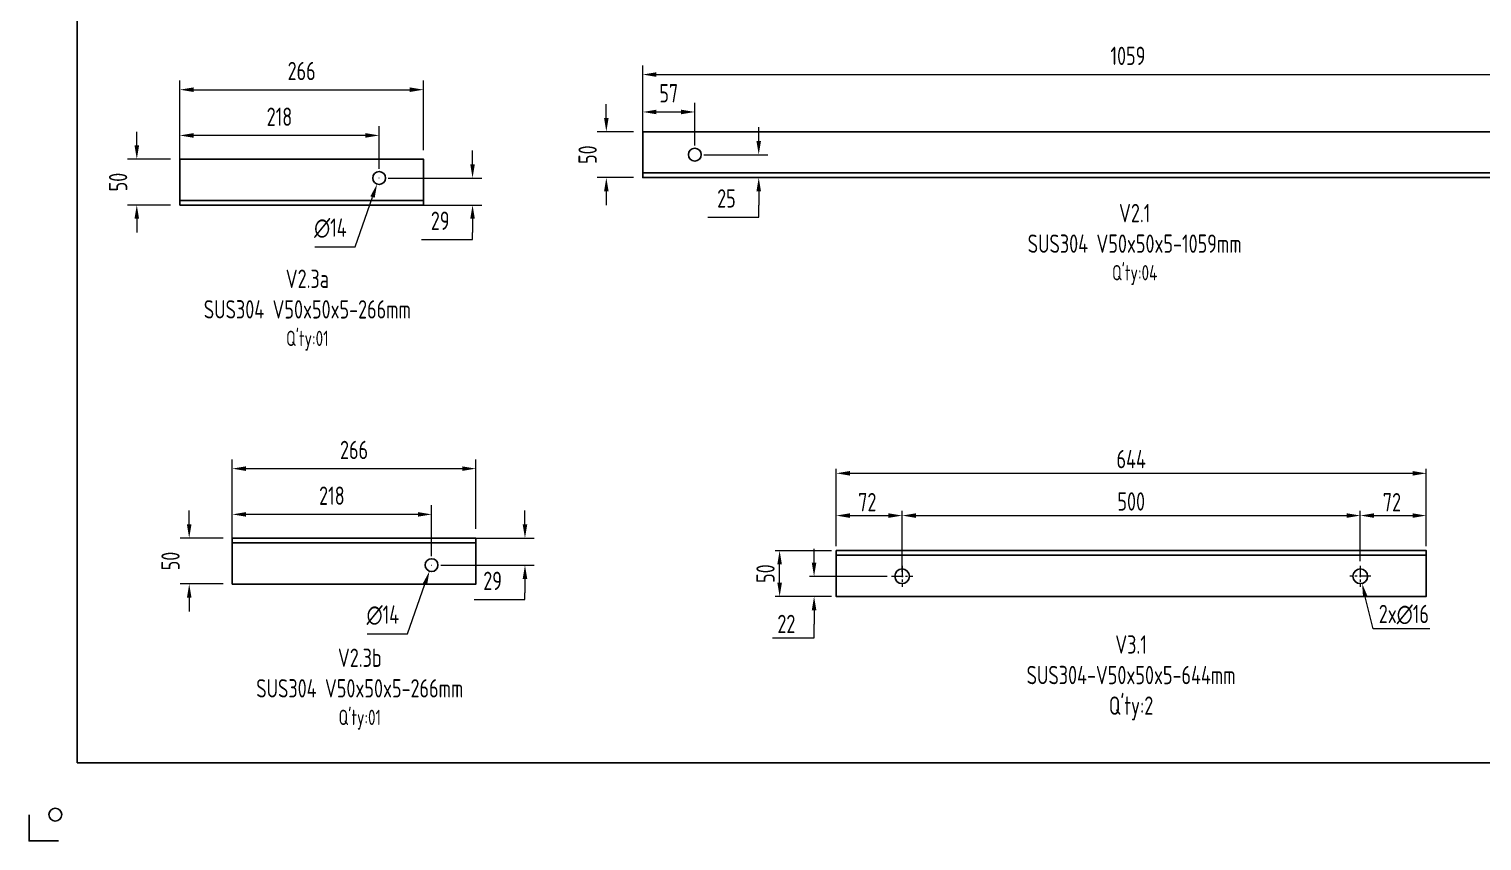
# Model space of a CAD drawing. Header units: millimetres. Extents: x -46397 to 283259, y -8690 to 23983.
# Drawn here: x 248342 to 249928, y -2373 to -1487 of the extents above; entities that cross this region are included whole.
import ezdxf

# ---------------------------------------------------------------- set-up
doc = ezdxf.new("R2010")
doc.units = ezdxf.units.MM
doc.linetypes.add('CENTER', pattern=[2, 1.25, -0.25, 0.25, -0.25])
doc.layers.get('Defpoints').update_dxf_attribs({"lineweight": 0})
for name, color, linetype, lineweight in [('CHUAN DUONG TAM', 1, 'CENTER', 0), ('Dtext', 255, 'Continuous', 20), ('DUONGCHINH', 7, 'Continuous', 25), ('PHANTOM 2', 8, 'Continuous', 0)]:
    doc.layers.add(name, color=color, linetype=linetype, lineweight=lineweight)
doc.layers.add('DIM', color=8, linetype='Continuous')
doc.styles.add('Chu va so', font='arial.ttf')
doc.styles.add('GHI CHÚ 1', font='isocp_IV25.ttf', dxfattribs={"width": 0.8})
doc.styles.get("Standard").update_dxf_attribs({"font": 'isocp.shx', "width": 0.8})
doc.styles.add('TCVN', font='arial.ttf')
doc.dimstyles.new('1-30SCALE', dxfattribs={"dimtxt": 75, "dimasz": 75, "dimexe": 37.5, "dimexo": 30, "dimgap": 30, "dimtad": 1, "dimtoh": 1, "dimdec": 0, "dimdsep": 46, "dimtxsty": 'GHI CHÚ 1', "dimcen": 0.09, "dimclrd": 256, "dimclre": 256, "dimclrt": 2, "dimadec": 0, "dimazin": 0, "dimtfac": 1, "dimtdec": 0, "dimtofl": 0, "dimtmove": 0, "dimatfit": 3, "dimfxl": 1, "dimlwd": 0, "dimlwe": 0, "dimarcsym": 0})

# ---------------------------------------------------------------- blocks, each defined once
blk = doc.blocks.new('*D1306')
at = {"layer": 'Defpoints', "color": 0, "transparency": 16777216}
for p in [(250070.9, -1536.5), (249011.9, -1643.9), (250070.9, -1643.9)]:
    blk.add_point(p, dxfattribs=at)
at = {"layer": 'DIM', "linetype": 'Continuous', "lineweight": 0, "transparency": 16777216}
for p, q in [((249011.9, -1633.9), (249011.9, -1526.5)), ((249026.9, -1536.5), (250055.9, -1536.5)), ((250070.9, -1633.9), (250070.9, -1526.5))]:
    blk.add_line(p, q, dxfattribs=at)
at = {"layer": 'DIM', "transparency": 16777216}
for points in [[(249026.9, -1534), (249026.9, -1539), (249011.9, -1536.5)], [(250055.9, -1534), (250055.9, -1539), (250070.9, -1536.5)]]:
    blk.add_solid(points, dxfattribs=at)
at = {"layer": 'DIM', "color": 2, "transparency": 16777216, "insert": (249541.4, -1516.1), "char_height": 20, "attachment_point": 5, "style": 'GHI CHÚ 1'}
blk.add_mtext('1059', dxfattribs=at)
blk = doc.blocks.new('*D1307')
at = {"layer": 'Defpoints', "color": 0, "transparency": 16777216}
for p in [(248972.2, -1598.9), (249011.9, -1598.9), (249011.9, -1648.9)]:
    blk.add_point(p, dxfattribs=at)
at = {"layer": 'DIM', "linetype": 'Continuous', "lineweight": 0, "transparency": 16777216}
for p, q in [((248972.2, -1583.9), (248972.2, -1568.9)), ((249001.9, -1598.9), (248962.2, -1598.9)), ((249001.9, -1648.9), (248962.2, -1648.9)), ((248972.2, -1663.9), (248972.2, -1678.9))]:
    blk.add_line(p, q, dxfattribs=at)
at = {"layer": 'DIM', "transparency": 16777216}
for points in [[(248969.7, -1583.9), (248974.7, -1583.9), (248972.2, -1598.9)], [(248969.7, -1663.9), (248974.7, -1663.9), (248972.2, -1648.9)]]:
    blk.add_solid(points, dxfattribs=at)
at = {"layer": 'DIM', "color": 2, "transparency": 16777216, "insert": (248951.8, -1623.9), "char_height": 20, "attachment_point": 5, "rotation": 90, "style": 'GHI CHÚ 1'}
blk.add_mtext('50', dxfattribs=at)
blk = doc.blocks.new('*D1309')
at = {"layer": 'Defpoints', "color": 0, "transparency": 16777216}
for p in [(249068.7, -1577.3), (249011.9, -1598.9), (249068.7, -1623.9)]:
    blk.add_point(p, dxfattribs=at)
at = {"layer": 'DIM', "linetype": 'Continuous', "lineweight": 0, "transparency": 16777216}
for p, q in [((249011.9, -1588.9), (249011.9, -1567.3)), ((249068.7, -1613.9), (249068.7, -1567.3)), ((249026.9, -1577.3), (249053.7, -1577.3))]:
    blk.add_line(p, q, dxfattribs=at)
at = {"layer": 'DIM', "transparency": 16777216}
for points in [[(249026.9, -1574.8), (249026.9, -1579.8), (249011.9, -1577.3)], [(249053.7, -1574.8), (249053.7, -1579.8), (249068.7, -1577.3)]]:
    blk.add_solid(points, dxfattribs=at)
at = {"layer": 'DIM', "color": 2, "transparency": 16777216, "insert": (249040.3, -1556.9), "char_height": 20, "attachment_point": 5, "style": 'GHI CHÚ 1'}
blk.add_mtext('57', dxfattribs=at)
blk = doc.blocks.new('*D1308')
at = {"layer": 'Defpoints', "color": 0, "transparency": 16777216}
for p in [(249068.7, -1623.9), (249068.7, -1648.9), (249138.5, -1648.9)]:
    blk.add_point(p, dxfattribs=at)
at = {"layer": 'DIM', "linetype": 'Continuous', "lineweight": 0, "transparency": 16777216}
for p, q in [((249138.5, -1608.9), (249138.5, -1593.9)), ((249078.7, -1623.9), (249148.5, -1623.9)), ((249078.7, -1648.9), (249148.5, -1648.9)), ((249138.5, -1663.9), (249138.5, -1678.9)), ((249138.5, -1692), (249138.5, -1678.9)), ((249083, -1692), (249138.5, -1692))]:
    blk.add_line(p, q, dxfattribs=at)
at = {"layer": 'DIM', "transparency": 16777216}
for points in [[(249136, -1608.9), (249141, -1608.9), (249138.5, -1623.9)], [(249136, -1663.9), (249141, -1663.9), (249138.5, -1648.9)]]:
    blk.add_solid(points, dxfattribs=at)
at = {"layer": 'DIM', "color": 2, "transparency": 16777216, "insert": (249103.3, -1671.6), "char_height": 20, "attachment_point": 5, "style": 'GHI CHÚ 1'}
blk.add_mtext('25', dxfattribs=at)
blk = doc.blocks.new('*D1310')
at = {"layer": 'Defpoints', "color": 0, "transparency": 16777216}
for p in [(248829.9, -1966.4), (248563.9, -2042.2), (248829.9, -2042.2)]:
    blk.add_point(p, dxfattribs=at)
at = {"layer": 'DIM', "linetype": 'Continuous', "lineweight": 0, "transparency": 16777216}
for p, q in [((248563.9, -2032.2), (248563.9, -1956.4)), ((248829.9, -2032.2), (248829.9, -1956.4)), ((248578.9, -1966.4), (248814.9, -1966.4))]:
    blk.add_line(p, q, dxfattribs=at)
at = {"layer": 'DIM', "transparency": 16777216}
for points in [[(248578.9, -1963.9), (248578.9, -1968.9), (248563.9, -1966.4)], [(248814.9, -1963.9), (248814.9, -1968.9), (248829.9, -1966.4)]]:
    blk.add_solid(points, dxfattribs=at)
at = {"layer": 'DIM', "color": 2, "transparency": 16777216, "insert": (248696.9, -1946), "char_height": 20, "attachment_point": 5, "style": 'GHI CHÚ 1'}
blk.add_mtext('266', dxfattribs=at)
blk = doc.blocks.new('*D1311')
at = {"layer": 'Defpoints', "color": 0, "transparency": 16777216}
for p in [(248517, -2042.2), (248563.9, -2042.2), (248563.9, -2092.2)]:
    blk.add_point(p, dxfattribs=at)
at = {"layer": 'DIM', "linetype": 'Continuous', "lineweight": 0, "transparency": 16777216}
for p, q in [((248517, -2027.2), (248517, -2012.2)), ((248553.9, -2042.2), (248507, -2042.2)), ((248553.9, -2092.2), (248507, -2092.2)), ((248517, -2107.2), (248517, -2122.2))]:
    blk.add_line(p, q, dxfattribs=at)
at = {"layer": 'DIM', "transparency": 16777216}
for points in [[(248514.5, -2027.2), (248519.5, -2027.2), (248517, -2042.2)], [(248514.5, -2107.2), (248519.5, -2107.2), (248517, -2092.2)]]:
    blk.add_solid(points, dxfattribs=at)
at = {"layer": 'DIM', "color": 2, "transparency": 16777216, "insert": (248496.6, -2067.2), "char_height": 20, "attachment_point": 5, "rotation": 90, "style": 'GHI CHÚ 1'}
blk.add_mtext('50', dxfattribs=at)
blk = doc.blocks.new('*D1312')
at = {"layer": 'Defpoints', "color": 0, "transparency": 16777216}
for p in [(248563.9, -2016.3), (248563.9, -2062.8), (248781.5, -2071.7)]:
    blk.add_point(p, dxfattribs=at)
at = {"layer": 'DIM', "linetype": 'Continuous', "lineweight": 0, "transparency": 16777216}
for p, q in [((248563.9, -2052.8), (248563.9, -2006.3)), ((248781.5, -2061.7), (248781.5, -2006.3)), ((248766.5, -2016.3), (248578.9, -2016.3))]:
    blk.add_line(p, q, dxfattribs=at)
at = {"layer": 'DIM', "transparency": 16777216}
for points in [[(248578.9, -2013.8), (248578.9, -2018.8), (248563.9, -2016.3)], [(248766.5, -2013.8), (248766.5, -2018.8), (248781.5, -2016.3)]]:
    blk.add_solid(points, dxfattribs=at)
at = {"layer": 'DIM', "color": 2, "transparency": 16777216, "insert": (248672.7, -1995.9), "char_height": 20, "attachment_point": 5, "style": 'GHI CHÚ 1'}
blk.add_mtext('218', dxfattribs=at)
blk = doc.blocks.new('*D1313')
at = {"layer": 'Defpoints', "color": 0, "transparency": 16777216}
for p in [(248781.5, -2042.2), (248883.4, -2042.2), (248781.5, -2071.7)]:
    blk.add_point(p, dxfattribs=at)
at = {"layer": 'DIM', "linetype": 'Continuous', "lineweight": 0, "transparency": 16777216}
for p, q in [((248883.4, -2027.2), (248883.4, -2012.2)), ((248791.5, -2042.2), (248893.4, -2042.2)), ((248791.5, -2071.7), (248893.4, -2071.7)), ((248883.4, -2086.7), (248883.4, -2101.7)), ((248883.4, -2109.3), (248883.4, -2101.7)), ((248827.8, -2109.3), (248883.4, -2109.3))]:
    blk.add_line(p, q, dxfattribs=at)
at = {"layer": 'DIM', "transparency": 16777216}
for points in [[(248880.9, -2027.2), (248885.9, -2027.2), (248883.4, -2042.2)], [(248880.9, -2086.7), (248885.9, -2086.7), (248883.4, -2071.7)]]:
    blk.add_solid(points, dxfattribs=at)
at = {"layer": 'DIM', "color": 2, "transparency": 16777216, "insert": (248848.1, -2088.8), "char_height": 20, "attachment_point": 5, "style": 'GHI CHÚ 1'}
blk.add_mtext('29', dxfattribs=at)
blk = doc.blocks.new('*D1314')
at = {"layer": 'Defpoints', "color": 0, "transparency": 16777216}
for p in [(248783.8, -2065), (248779.2, -2078.3)]:
    blk.add_point(p, dxfattribs=at)
at = {"layer": 'DIM', "lineweight": 0, "transparency": 16777216}
for p, q in [((248781.4, -2071.7), (248781.6, -2071.7)), ((248781.5, -2071.7), (248781.5, -2071.6))]:
    blk.add_line(p, q, dxfattribs=at)
at = {"layer": 'DIM', "linetype": 'Continuous', "lineweight": 0, "transparency": 16777216}
for p, q in [((248755.3, -2146.7), (248774.2, -2092.4)), ((248711.3, -2146.7), (248755.3, -2146.7))]:
    blk.add_line(p, q, dxfattribs=at)
at = {"layer": 'DIM', "transparency": 16777216}
blk.add_solid([(248771.9, -2091.6), (248776.6, -2093.2), (248779.2, -2078.3)], dxfattribs=at)
at = {"layer": 'DIM', "color": 2, "transparency": 16777216, "insert": (248728.3, -2126.3), "char_height": 20, "attachment_point": 5, "style": 'GHI CHÚ 1'}
blk.add_mtext('∅14', dxfattribs=at)
blk = doc.blocks.new('*D1315')
at = {"layer": 'Defpoints', "color": 0, "transparency": 16777216}
for p in [(249867, -1971.5), (249223, -2055.9), (249867, -2055.9)]:
    blk.add_point(p, dxfattribs=at)
at = {"layer": 'PHANTOM 2', "linetype": 'Continuous', "lineweight": 0, "transparency": 16777216}
for p, q in [((249223, -2050.9), (249223, -1966.5)), ((249238, -1971.5), (249852, -1971.5)), ((249867, -2050.9), (249867, -1966.5))]:
    blk.add_line(p, q, dxfattribs=at)
at = {"layer": 'PHANTOM 2', "transparency": 16777216}
for points in [[(249238, -1969), (249238, -1974), (249223, -1971.5)], [(249852, -1969), (249852, -1974), (249867, -1971.5)]]:
    blk.add_solid(points, dxfattribs=at)
at = {"layer": 'PHANTOM 2', "color": 2, "transparency": 16777216, "insert": (249545, -1956), "char_height": 20, "attachment_point": 5, "style": 'GHI CHÚ 1'}
blk.add_mtext('644', dxfattribs=at)
blk = doc.blocks.new('*D1316')
at = {"layer": 'Defpoints', "color": 0, "transparency": 16777216}
for p in [(249161.3, -2055.9), (249223, -2055.9), (249223, -2105.9)]:
    blk.add_point(p, dxfattribs=at)
at = {"layer": 'PHANTOM 2', "linetype": 'Continuous', "lineweight": 0, "transparency": 16777216}
for p, q in [((249218, -2055.9), (249156.3, -2055.9)), ((249161.3, -2090.9), (249161.3, -2070.9)), ((249218, -2105.9), (249156.3, -2105.9))]:
    blk.add_line(p, q, dxfattribs=at)
at = {"layer": 'PHANTOM 2', "transparency": 16777216}
for points in [[(249158.8, -2070.9), (249163.8, -2070.9), (249161.3, -2055.9)], [(249158.8, -2090.9), (249163.8, -2090.9), (249161.3, -2105.9)]]:
    blk.add_solid(points, dxfattribs=at)
at = {"layer": 'PHANTOM 2', "color": 2, "transparency": 16777216, "insert": (249145.9, -2080.9), "char_height": 20, "attachment_point": 5, "rotation": 90, "style": 'GHI CHÚ 1'}
blk.add_mtext('50', dxfattribs=at)
blk = doc.blocks.new('*D1317')
at = {"layer": 'Defpoints', "color": 0, "transparency": 16777216}
for p in [(249295, -2017.6), (249223, -2055.9), (249295, -2083.9)]:
    blk.add_point(p, dxfattribs=at)
at = {"layer": 'PHANTOM 2', "linetype": 'Continuous', "lineweight": 0, "transparency": 16777216}
for p, q in [((249223, -2050.9), (249223, -2012.6)), ((249295, -2078.9), (249295, -2012.6)), ((249238, -2017.6), (249280, -2017.6))]:
    blk.add_line(p, q, dxfattribs=at)
at = {"layer": 'PHANTOM 2', "transparency": 16777216}
for points in [[(249238, -2015.1), (249238, -2020.1), (249223, -2017.6)], [(249280, -2015.1), (249280, -2020.1), (249295, -2017.6)]]:
    blk.add_solid(points, dxfattribs=at)
at = {"layer": 'PHANTOM 2', "color": 2, "transparency": 16777216, "insert": (249257, -2002.9), "char_height": 20, "attachment_point": 5, "style": 'GHI CHÚ 1'}
blk.add_mtext('72', dxfattribs=at)
blk = doc.blocks.new('*D1318')
at = {"layer": 'Defpoints', "color": 0, "transparency": 16777216}
for p in [(249795, -2017.6), (249795, -2072.4), (249295, -2083.9)]:
    blk.add_point(p, dxfattribs=at)
at = {"layer": 'PHANTOM 2', "linetype": 'Continuous', "lineweight": 0, "transparency": 16777216}
for p, q in [((249295, -2078.9), (249295, -2012.6)), ((249795, -2067.4), (249795, -2012.6)), ((249310, -2017.6), (249780, -2017.6))]:
    blk.add_line(p, q, dxfattribs=at)
at = {"layer": 'PHANTOM 2', "transparency": 16777216}
for points in [[(249310, -2015.1), (249310, -2020.1), (249295, -2017.6)], [(249780, -2015.1), (249780, -2020.1), (249795, -2017.6)]]:
    blk.add_solid(points, dxfattribs=at)
at = {"layer": 'PHANTOM 2', "color": 2, "transparency": 16777216, "insert": (249545, -2002.2), "char_height": 20, "attachment_point": 5, "style": 'GHI CHÚ 1'}
blk.add_mtext('500', dxfattribs=at)
blk = doc.blocks.new('*D1319')
at = {"layer": 'Defpoints', "color": 0, "transparency": 16777216}
for p in [(249867, -2017.6), (249867, -2055.9), (249795, -2072.4)]:
    blk.add_point(p, dxfattribs=at)
at = {"layer": 'PHANTOM 2', "linetype": 'Continuous', "lineweight": 0, "transparency": 16777216}
for p, q in [((249795, -2067.4), (249795, -2012.6)), ((249867, -2050.9), (249867, -2012.6)), ((249810, -2017.6), (249852, -2017.6))]:
    blk.add_line(p, q, dxfattribs=at)
at = {"layer": 'PHANTOM 2', "transparency": 16777216}
for points in [[(249810, -2015.1), (249810, -2020.1), (249795, -2017.6)], [(249852, -2015.1), (249852, -2020.1), (249867, -2017.6)]]:
    blk.add_solid(points, dxfattribs=at)
at = {"layer": 'PHANTOM 2', "color": 2, "transparency": 16777216, "insert": (249829.5, -2003), "char_height": 20, "attachment_point": 5, "style": 'GHI CHÚ 1'}
blk.add_mtext('72', dxfattribs=at)
blk = doc.blocks.new('*D1320')
at = {"layer": 'Defpoints', "color": 0, "transparency": 16777216}
for p in [(249793.1, -2076.1), (249796.9, -2091.6)]:
    blk.add_point(p, dxfattribs=at)
at = {"layer": 'PHANTOM 2', "lineweight": 0, "transparency": 16777216}
for p, q in [((249794.9, -2083.9), (249795.1, -2083.9)), ((249795, -2083.9), (249795, -2083.8))]:
    blk.add_line(p, q, dxfattribs=at)
at = {"layer": 'PHANTOM 2', "linetype": 'Continuous', "lineweight": 0, "transparency": 16777216}
for p, q in [((249808.9, -2141.1), (249800.4, -2106.2)), ((249871, -2141.1), (249808.9, -2141.1))]:
    blk.add_line(p, q, dxfattribs=at)
at = {"layer": 'PHANTOM 2', "transparency": 16777216}
blk.add_solid([(249802.9, -2105.6), (249798, -2106.8), (249796.9, -2091.6)], dxfattribs=at)
at = {"layer": 'PHANTOM 2', "color": 2, "transparency": 16777216, "insert": (249842.5, -2125.6), "char_height": 20, "attachment_point": 5, "style": 'GHI CHÚ 1'}
blk.add_mtext('2x∅16', dxfattribs=at)
blk = doc.blocks.new('*D1321')
at = {"layer": 'Defpoints', "color": 0, "transparency": 16777216}
for p in [(249198.9, -2083.9), (249283.5, -2083.9), (249223, -2105.9)]:
    blk.add_point(p, dxfattribs=at)
at = {"layer": 'PHANTOM 2', "linetype": 'Continuous', "lineweight": 0, "transparency": 16777216}
for p, q in [((249198.9, -2068.9), (249198.9, -2053.9)), ((249278.5, -2083.9), (249193.9, -2083.9)), ((249218, -2105.9), (249193.9, -2105.9)), ((249198.9, -2120.9), (249198.9, -2135.9)), ((249198.9, -2151.1), (249198.9, -2135.9)), ((249153.5, -2151.1), (249198.9, -2151.1))]:
    blk.add_line(p, q, dxfattribs=at)
at = {"layer": 'PHANTOM 2', "transparency": 16777216}
for points in [[(249196.4, -2068.9), (249201.4, -2068.9), (249198.9, -2083.9)], [(249196.4, -2120.9), (249201.4, -2120.9), (249198.9, -2105.9)]]:
    blk.add_solid(points, dxfattribs=at)
at = {"layer": 'PHANTOM 2', "color": 2, "transparency": 16777216, "insert": (249168.7, -2135.8), "char_height": 20, "attachment_point": 5, "style": 'GHI CHÚ 1'}
blk.add_mtext('22', dxfattribs=at)
blk = doc.blocks.new('*U1837')
at = {"lineweight": 25}
for points in [[(0, 0), (2559.4, 0), (2559.4, 1676.5), (0, 1676.5)], [(0, 0), (1935.2, 0), (1935.2, 1676.5), (0, 1676.5)]]:
    blk.add_lwpolyline(points, close=True, dxfattribs=at)
at = {"lineweight": 25, "elevation": -0.1}
blk.add_lwpolyline([(-57.6, -62.7), (-57.6, -94), (-22.4, -94)], dxfattribs=at)
at = {"lineweight": 25}
blk.add_circle((-26.1, -62.4, -0.1), 7.76, dxfattribs=at)
at = {"layer": 'Dtext', "ltscale": 0.1}
for tag, p, height, style in [('REV_3', (1951.6, 629.7), 11.1, 'TCVN'), ('FOR_APPROVAL3', (2063.1, 628.9, -0.1), 13.4, 'TCVN'), ('REV_2', (1951.6, 588.1), 11.1, 'TCVN'), ('FOR_APPROVAL2', (2063.1, 587.3, -0.1), 13.4, 'TCVN'), ('FOR_APPROVAL1', (2063.1, 545.7, -0.1), 13.4, 'TCVN'), ('REV_1', (1951.6, 546.5), 11.1, 'TCVN'), ('REV_0', (1951.6, 504.9), 11.1, 'TCVN'), ('NGUOI_VE', (2181.9, 504.3, -0.1), 13.4, 'TCVN'), ('NGUOI_KIEM_2', (2300.1, 504.3, -0.1), 13.4, 'TCVN'), ('NGUOI_DUYET', (2442.9, 504.3, -0.1), 13.4, 'TCVN'), ('1.1_A4', (2450.1, 25.4, -0.1), 13.4, 'Chu va so'), ('A4_A4', (2494.6, 25.4, -0.1), 13.4, 'Chu va so'), ('REV.', (2531.2, 25.4, -0.1), 13.4, 'Chu va so')]:
    blk.add_attdef(tag, p, '', height=height, dxfattribs=dict(at, style=style))
for tag, p, height, style, width in [('NGAY_REV03', (1979.9, 628.9, -0.1), 11.6, 'TCVN', 0.95), ('NGAY_REV02', (1979.9, 587.3, -0.1), 11.6, 'TCVN', 0.95), ('NGAY_REV01', (1979.9, 545.7, -0.1), 11.6, 'TCVN', 0.95), ('NGAY_REV0', (1979.9, 504.1, -0.1), 11.6, 'TCVN', 0.95), ('DWD.NO', (1978.9, 10.9, -0.1), 17.8, 'Chu va so', 0.85)]:
    blk.add_attdef(tag, p, '', height=height, dxfattribs=dict(at, style=style, width=width))
at = {"layer": 'Dtext', "lineweight": 25, "ltscale": 0.1, "style": 'Chu va so'}
for tag, p, height in [('PROJECT_CODE', (2107.8, 209.6), 26.8), ('TITLE1', (1991.9, 159.8, -0.1), 17.8), ('TITLE2', (1991.9, 117.9, -0.1), 17.8), ('TITLE3', (1991.9, 76.3, -0.1), 17.8)]:
    blk.add_attdef(tag, p, '', height=height, dxfattribs=at)
blk = doc.blocks.new('*D1855')
at = {"layer": 'Defpoints', "color": 0, "transparency": 16777216}
for p in [(248772.7, -1553), (248506.7, -1628.8), (248772.7, -1628.8)]:
    blk.add_point(p, dxfattribs=at)
at = {"layer": 'DIM', "linetype": 'Continuous', "lineweight": 0, "transparency": 16777216}
for p, q in [((248506.7, -1618.8), (248506.7, -1543)), ((248521.7, -1553), (248757.7, -1553)), ((248772.7, -1618.8), (248772.7, -1543))]:
    blk.add_line(p, q, dxfattribs=at)
at = {"layer": 'DIM', "transparency": 16777216}
for points in [[(248521.7, -1550.5), (248521.7, -1555.5), (248506.7, -1553)], [(248757.7, -1550.5), (248757.7, -1555.5), (248772.7, -1553)]]:
    blk.add_solid(points, dxfattribs=at)
at = {"layer": 'DIM', "color": 2, "transparency": 16777216, "insert": (248639.7, -1532.6), "char_height": 20, "attachment_point": 5, "style": 'GHI CHÚ 1'}
blk.add_mtext('266', dxfattribs=at)
blk = doc.blocks.new('*D1857')
at = {"layer": 'Defpoints', "color": 0, "transparency": 16777216}
for p in [(248459.8, -1628.8), (248506.7, -1628.8), (248506.7, -1678.8)]:
    blk.add_point(p, dxfattribs=at)
at = {"layer": 'DIM', "linetype": 'Continuous', "lineweight": 0, "transparency": 16777216}
for p, q in [((248459.8, -1613.8), (248459.8, -1598.8)), ((248496.7, -1628.8), (248449.8, -1628.8)), ((248496.7, -1678.8), (248449.8, -1678.8)), ((248459.8, -1693.8), (248459.8, -1708.8))]:
    blk.add_line(p, q, dxfattribs=at)
at = {"layer": 'DIM', "transparency": 16777216}
for points in [[(248457.3, -1613.8), (248462.3, -1613.8), (248459.8, -1628.8)], [(248457.3, -1693.8), (248462.3, -1693.8), (248459.8, -1678.8)]]:
    blk.add_solid(points, dxfattribs=at)
at = {"layer": 'DIM', "color": 2, "transparency": 16777216, "insert": (248439.4, -1653.8), "char_height": 20, "attachment_point": 5, "rotation": 90, "style": 'GHI CHÚ 1'}
blk.add_mtext('50', dxfattribs=at)
blk = doc.blocks.new('*D1858')
at = {"layer": 'Defpoints', "color": 0, "transparency": 16777216}
for p in [(248506.7, -1602.9), (248506.7, -1649.4), (248724.3, -1649.4)]:
    blk.add_point(p, dxfattribs=at)
at = {"layer": 'DIM', "linetype": 'Continuous', "lineweight": 0, "transparency": 16777216}
for p, q in [((248506.7, -1639.4), (248506.7, -1592.9)), ((248724.3, -1639.4), (248724.3, -1592.9)), ((248709.3, -1602.9), (248521.7, -1602.9))]:
    blk.add_line(p, q, dxfattribs=at)
at = {"layer": 'DIM', "transparency": 16777216}
for points in [[(248521.7, -1600.4), (248521.7, -1605.4), (248506.7, -1602.9)], [(248709.3, -1600.4), (248709.3, -1605.4), (248724.3, -1602.9)]]:
    blk.add_solid(points, dxfattribs=at)
at = {"layer": 'DIM', "color": 2, "transparency": 16777216, "insert": (248615.5, -1582.5), "char_height": 20, "attachment_point": 5, "style": 'GHI CHÚ 1'}
blk.add_mtext('218', dxfattribs=at)
blk = doc.blocks.new('*D1859')
at = {"layer": 'Defpoints', "color": 0, "transparency": 16777216}
for p in [(248724.3, -1649.4), (248724.3, -1678.8), (248826.2, -1678.8)]:
    blk.add_point(p, dxfattribs=at)
at = {"layer": 'DIM', "linetype": 'Continuous', "lineweight": 0, "transparency": 16777216}
for p, q in [((248826.2, -1634.4), (248826.2, -1619.4)), ((248734.3, -1649.4), (248836.2, -1649.4)), ((248734.3, -1678.8), (248836.2, -1678.8)), ((248826.2, -1693.8), (248826.2, -1708.8)), ((248826.2, -1716.4), (248826.2, -1708.8)), ((248770.6, -1716.4), (248826.2, -1716.4))]:
    blk.add_line(p, q, dxfattribs=at)
at = {"layer": 'DIM', "transparency": 16777216}
for points in [[(248823.7, -1634.4), (248828.7, -1634.4), (248826.2, -1649.4)], [(248823.7, -1693.8), (248828.7, -1693.8), (248826.2, -1678.8)]]:
    blk.add_solid(points, dxfattribs=at)
at = {"layer": 'DIM', "color": 2, "transparency": 16777216, "insert": (248790.9, -1696), "char_height": 20, "attachment_point": 5, "style": 'GHI CHÚ 1'}
blk.add_mtext('29', dxfattribs=at)
blk = doc.blocks.new('*D1856')
at = {"layer": 'Defpoints', "color": 0, "transparency": 16777216}
for p in [(248726.6, -1642.8), (248722, -1656)]:
    blk.add_point(p, dxfattribs=at)
at = {"layer": 'DIM', "lineweight": 0, "transparency": 16777216}
for p, q in [((248724.2, -1649.4), (248724.4, -1649.4)), ((248724.3, -1649.5), (248724.3, -1649.3))]:
    blk.add_line(p, q, dxfattribs=at)
at = {"layer": 'DIM', "linetype": 'Continuous', "lineweight": 0, "transparency": 16777216}
for p, q in [((248698.1, -1724.4), (248717, -1670.2)), ((248654.1, -1724.4), (248698.1, -1724.4))]:
    blk.add_line(p, q, dxfattribs=at)
at = {"layer": 'DIM', "transparency": 16777216}
blk.add_solid([(248714.7, -1669.3), (248719.4, -1671), (248722, -1656)], dxfattribs=at)
at = {"layer": 'DIM', "color": 2, "transparency": 16777216, "insert": (248671.1, -1704.1), "char_height": 20, "attachment_point": 5, "style": 'GHI CHÚ 1'}
blk.add_mtext('∅14', dxfattribs=at)

msp = doc.modelspace()

# ---------------------------------------------------------------- linework, layer by layer
at = {"layer": 'CHUAN DUONG TAM', "ltscale": 10}
for p, q in [((249295, -2072.35), (249295, -2095.35)), ((249795, -2072.35), (249795, -2095.35)), ((249283.5, -2083.85), (249306.5, -2083.85)), ((249806.5, -2083.85), (249783.5, -2083.85))]:
    msp.add_line(p, q, dxfattribs=at)
at = {"layer": 'DUONGCHINH'}
for points in [[(249011.91, -1598.86), (250070.91, -1598.86), (250070.91, -1648.86), (249011.91, -1648.86)], [(249011.91, -1643.86), (250070.91, -1643.86), (250070.91, -1648.86), (249011.91, -1648.86)], [(248563.9, -2092.24), (248563.9, -2042.24), (248829.9, -2042.24), (248829.9, -2092.24)], [(248563.9, -2042.24), (248563.9, -2047.24), (248829.9, -2047.24), (248829.9, -2042.24)], [(249223, -2055.85), (249867, -2055.85), (249867, -2105.85), (249223, -2105.85)], [(249223, -2055.85), (249867, -2055.85), (249867, -2060.85), (249223, -2060.85)]]:
    msp.add_lwpolyline(points, close=True, dxfattribs=at)
for centre, radius in [((249068.74, -1623.86), 7), ((248781.47, -2071.65), 7), ((249295, -2083.85), 8), ((249795, -2083.85), 8)]:
    msp.add_circle(centre, radius, dxfattribs=at)

# ---------------------------------------------------------------- texts
at = {"color": 3, "char_height": 20, "attachment_point": 1}
for s, width, gutter_width, heights, insert in [("\\pxqc;V2.1\\PSUS304 V50x50x5-1059mm\\P{\\H0.83333x;Q'ty:04}", 530.7893, 96.62, [133.59], (249283.39, -1677.62)), ("\\pxqc;V3.1\\PSUS304-V50x50x5-644mm\\PQ'ty:2", 491.5795, 322.31, [0], (249299.08, -2148.23)), ("\\pxqc;V2.3b\\PSUS304 V50x50x5-266mm\\P{\\H0.83333x;Q'ty:01}", 530.7893, 96.62, [133.59], (248437.77, -2162.71))]:
    msp.add_mtext_dynamic_manual_height_columns(s, width=width, gutter_width=gutter_width, heights=heights, dxfattribs=dict(at, insert=insert))

# ---------------------------------------------------------------- dimensions: what is measured, and where the dimension line sits
at = {"layer": 'DIM'}
for base, p1, p2, picture, middle in [((250070.91, -1536.49), (249011.91, -1643.86), (250070.91, -1643.86), '*D1306', (249541.41, -1516.07)), ((249068.74, -1577.31), (249011.91, -1598.86), (249068.74, -1623.86), '*D1309', (249040.32, -1556.92)), ((248829.9, -1966.44), (248563.9, -2042.24), (248829.9, -2042.24), '*D1310', (248696.9, -1946.01)), ((248563.9, -2016.29), (248781.47, -2071.65), (248563.9, -2062.83), '*D1312', (248672.68, -1995.9))]:
    dim = msp.add_linear_dim(base=base, p1=p1, p2=p2, dimstyle='1-30SCALE', override={"dimtxt": 20, "dimasz": 15, "dimexe": 10, "dimexo": 10, "dimgap": 10, "dimtmove": 1}, dxfattribs=at)
    dim.commit()
    dim.dimension.update_dxf_attribs({"geometry": picture, "text_midpoint": middle})
for base, p1, p2, picture, middle in [((248972.16, -1598.86), (249011.91, -1648.86), (249011.91, -1598.86), '*D1307', (248951.77, -1623.86)), ((248517.03, -2042.24), (248563.9, -2092.24), (248563.9, -2042.24), '*D1311', (248496.64, -2067.24))]:
    dim = msp.add_linear_dim(base=base, p1=p1, p2=p2, angle=90, dimstyle='1-30SCALE', override={"dimtxt": 20, "dimasz": 15, "dimexe": 10, "dimexo": 10, "dimgap": 10, "dimtmove": 1}, dxfattribs=at)
    dim.commit()
    dim.dimension.update_dxf_attribs({"geometry": picture, "text_midpoint": middle})
for base, p1, p2, picture, middle in [((249138.55, -1648.86), (249068.74, -1623.86), (249068.74, -1648.86), '*D1308', (249126.57, -1692.01)), ((248883.36, -2042.24), (248781.47, -2071.65), (248781.47, -2042.24), '*D1313', (248866, -2109.27))]:
    dim = msp.add_linear_dim(base=base, p1=p1, p2=p2, angle=90, dimstyle='1-30SCALE', override={"dimtxt": 20, "dimasz": 15, "dimexe": 10, "dimexo": 10, "dimgap": 10, "dimtmove": 1}, dxfattribs=at)
    dim.commit()
    dim.dimension.update_dxf_attribs({"geometry": picture, "text_midpoint": middle, "dimtype": 160})
dim = msp.add_diameter_dim_2p(p1=(248783.78, -2065.04), p2=(248779.16, -2078.26), dimstyle='1-30SCALE', override={"dimtxt": 20, "dimasz": 15, "dimexe": 10, "dimexo": 10, "dimgap": 10, "dimtmove": 1}, dxfattribs=at)
dim.commit()
dim.dimension.update_dxf_attribs({"geometry": '*D1314', "text_midpoint": (248755.25, -2146.66), "dimtype": 163})
at = {"layer": 'PHANTOM 2'}
for base, p1, p2, picture, middle in [((249867, -1971.46), (249223, -2055.85), (249867, -2055.85), '*D1315', (249545, -1956.03)), ((249795, -2017.61), (249295, -2083.85), (249795, -2072.35), '*D1318', (249545, -2002.22))]:
    dim = msp.add_linear_dim(base=base, p1=p1, p2=p2, dimstyle='1-30SCALE', override={"dimtxt": 20, "dimasz": 15, "dimexe": 5, "dimexo": 5, "dimgap": 5, "dimtmove": 1}, dxfattribs=at)
    dim.commit()
    dim.dimension.update_dxf_attribs({"geometry": picture, "text_midpoint": middle})
for base, p1, p2, picture, middle in [((249295, -2017.61), (249223, -2055.85), (249295, -2083.85), '*D1317', (249256.97, -2018.27)), ((249867, -2017.61), (249795, -2072.35), (249867, -2055.85), '*D1319', (249829.47, -2018.37))]:
    dim = msp.add_linear_dim(base=base, p1=p1, p2=p2, dimstyle='1-30SCALE', override={"dimtxt": 20, "dimasz": 15, "dimexe": 5, "dimexo": 5, "dimgap": 5, "dimtmove": 1}, dxfattribs=at)
    dim.commit()
    dim.dimension.update_dxf_attribs({"geometry": picture, "text_midpoint": middle, "dimtype": 160})
dim = msp.add_linear_dim(base=(249161.3, -2055.85), p1=(249223, -2105.85), p2=(249223, -2055.85), angle=90, dimstyle='1-30SCALE', override={"dimtxt": 20, "dimasz": 15, "dimexe": 5, "dimexo": 5, "dimgap": 5, "dimtmove": 1}, dxfattribs=at)
dim.commit()
dim.dimension.update_dxf_attribs({"geometry": '*D1316', "text_midpoint": (249145.91, -2080.85)})
dim = msp.add_linear_dim(base=(249198.89, -2083.85), p1=(249223, -2105.85), p2=(249283.5, -2083.85), angle=90, dimstyle='1-30SCALE', override={"dimtxt": 20, "dimasz": 15, "dimexe": 5, "dimexo": 5, "dimgap": 5, "dimtmove": 1}, dxfattribs=at)
dim.commit()
dim.dimension.update_dxf_attribs({"geometry": '*D1321', "text_midpoint": (249198.25, -2151.15), "dimtype": 160})
dim = msp.add_diameter_dim_2p(p1=(249793.12, -2076.08), p2=(249796.89, -2091.63), text='2x<>', dimstyle='1-30SCALE', override={"dimtxt": 20, "dimasz": 15, "dimexe": 5, "dimexo": 5, "dimgap": 5, "dimpost": '', "dimtmove": 1}, dxfattribs=at)
dim.commit()
dim.dimension.update_dxf_attribs({"geometry": '*D1320', "text_midpoint": (249842.47, -2125.64)})

# ---------------------------------------------------------------- next in the draw order: block references
at = {"xscale": 0.9084576280678549, "yscale": 0.9084576280678549, "zscale": 0.9084576280678549}
msp.add_blockref('*U1837', (248394.6, -2287.18), dxfattribs=at)

# ---------------------------------------------------------------- next in the draw order: linework, layer by layer
at = {"layer": 'DUONGCHINH'}
for points in [[(248506.7, -1678.8), (248506.7, -1628.8), (248772.7, -1628.8), (248772.7, -1678.8)], [(248506.7, -1678.8), (248506.7, -1673.8), (248772.7, -1673.8), (248772.7, -1678.8)]]:
    msp.add_lwpolyline(points, close=True, dxfattribs=at)
msp.add_circle((248724.27, -1649.39), 7, dxfattribs=at)

# ---------------------------------------------------------------- next in the draw order: texts
at = {"color": 3, "insert": (248380.57, -1749.27), "char_height": 20, "attachment_point": 1}
msp.add_mtext_dynamic_manual_height_columns("\\pxqc;V2.3a\\PSUS304 V50x50x5-266mm\\P{\\H0.83333x;Q'ty:01}", width=530.7893, gutter_width=96.62, heights=[133.59], dxfattribs=at)

# ---------------------------------------------------------------- next in the draw order: dimensions: what is measured, and where the dimension line sits
at = {"layer": 'DIM'}
for base, p1, p2, picture, middle in [((248772.7, -1553), (248506.7, -1628.8), (248772.7, -1628.8), '*D1855', (248639.7, -1532.57)), ((248506.7, -1602.85), (248724.27, -1649.39), (248506.7, -1649.39), '*D1858', (248615.49, -1582.46))]:
    dim = msp.add_linear_dim(base=base, p1=p1, p2=p2, dimstyle='1-30SCALE', override={"dimtxt": 20, "dimasz": 15, "dimexe": 10, "dimexo": 10, "dimgap": 10, "dimtmove": 1}, dxfattribs=at)
    dim.commit()
    dim.dimension.update_dxf_attribs({"geometry": picture, "text_midpoint": middle})
dim = msp.add_linear_dim(base=(248459.84, -1628.8), p1=(248506.7, -1678.8), p2=(248506.7, -1628.8), angle=90, dimstyle='1-30SCALE', override={"dimtxt": 20, "dimasz": 15, "dimexe": 10, "dimexo": 10, "dimgap": 10, "dimtmove": 1}, dxfattribs=at)
dim.commit()
dim.dimension.update_dxf_attribs({"geometry": '*D1857', "text_midpoint": (248439.44, -1653.8)})
dim = msp.add_linear_dim(base=(248826.17, -1678.8), p1=(248724.27, -1649.39), p2=(248724.27, -1678.8), angle=90, dimstyle='1-30SCALE', override={"dimtxt": 20, "dimasz": 15, "dimexe": 10, "dimexo": 10, "dimgap": 10, "dimtmove": 1}, dxfattribs=at)
dim.commit()
dim.dimension.update_dxf_attribs({"geometry": '*D1859', "text_midpoint": (248808.8, -1716.43), "dimtype": 160})
dim = msp.add_diameter_dim_2p(p1=(248726.58, -1642.78), p2=(248721.96, -1656), dimstyle='1-30SCALE', override={"dimtxt": 20, "dimasz": 15, "dimexe": 10, "dimexo": 10, "dimgap": 10, "dimtmove": 1}, dxfattribs=at)
dim.commit()
dim.dimension.update_dxf_attribs({"geometry": '*D1856', "text_midpoint": (248698.06, -1724.4), "dimtype": 163})

doc.saveas('drawing.dxf')
